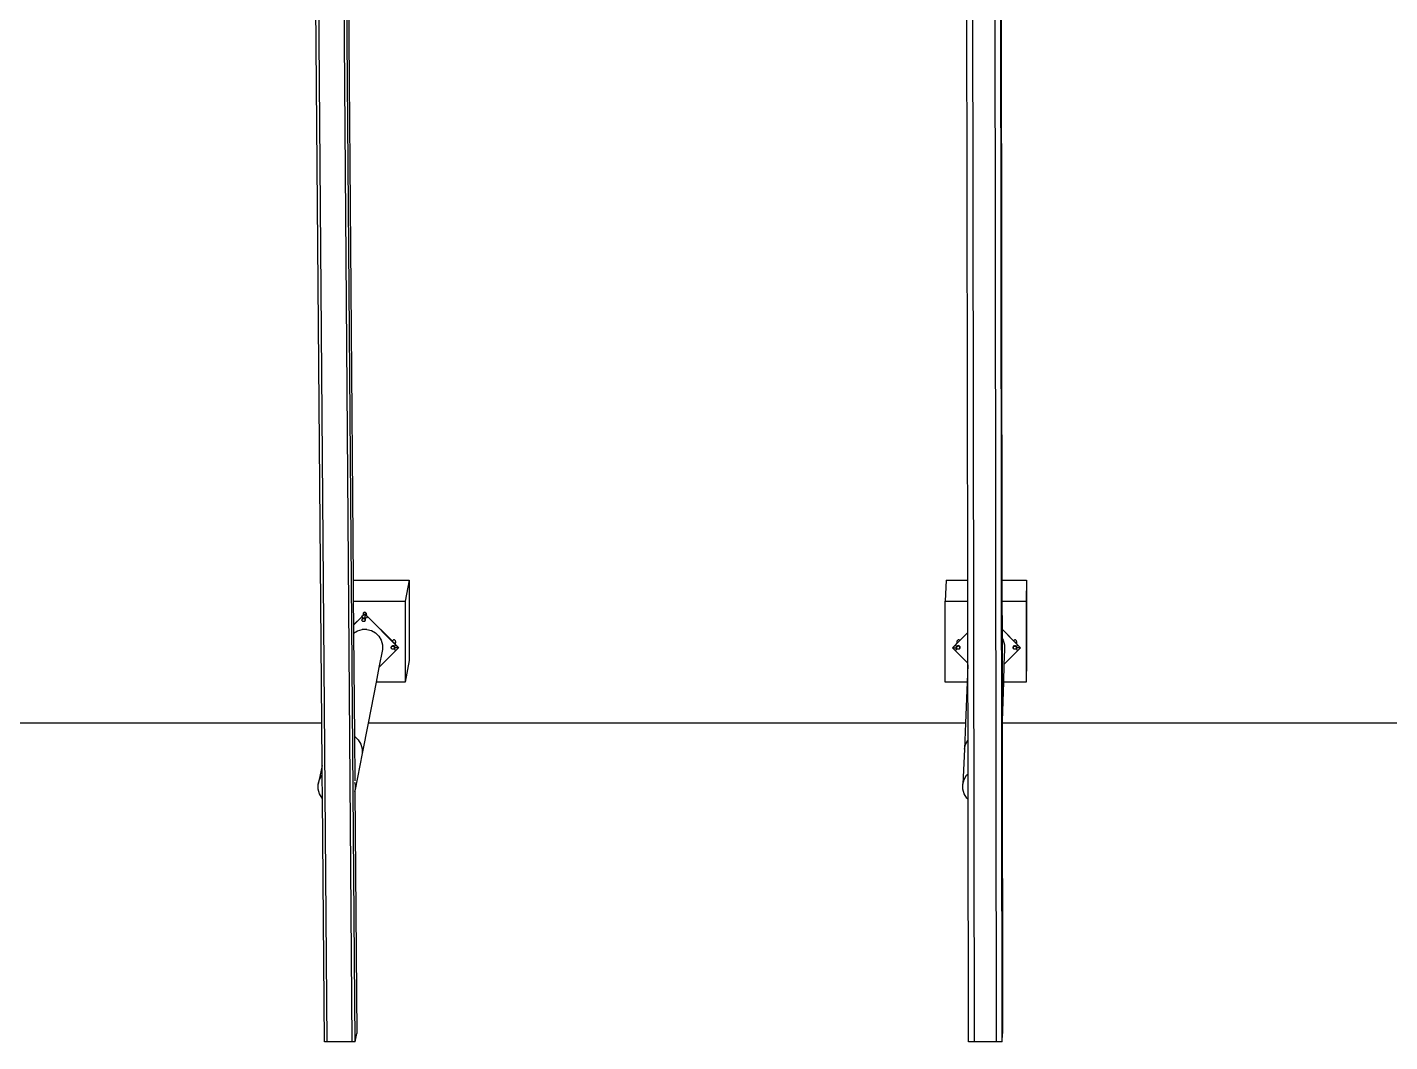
# Model space of a CAD drawing. Header units: inches. Extents: x -614 to 848, y -1045 to 1103.
# Drawn here: x -274.2 to 65.5, y -1044.8 to -791.9 of the extents above; entities that cross this region are included whole.
import ezdxf

# ---------------------------------------------------------------- set-up
doc = ezdxf.new("R2010")
doc.units = ezdxf.units.IN
doc.header["$MEASUREMENT"] = 0

msp = doc.modelspace()

# ---------------------------------------------------------------- linework, layer by layer
for p, q in [((-199.44975, -1044.7934), (-216.20691, 1015.55191)), ((-193.21069, -1044.7934), (-209.44367, 1015.55191)), ((-192.48522, -1044.7934), (-208.65724, 1015.55191)), ((-38.10485, -1044.7934), (-41.30631, 1015.55191)), ((-32.59127, -1044.7934), (-35.32949, 1015.55191)), ((-31.14033, -1044.7934), (-33.75664, 1015.55191)), ((-31.42514, -769.94587), (-31.22261, -929.77587)), ((-194.13564, -783.99756), (-192.99385, -929.77587)), ((-200.82344, -965.3808), (-202.28369, -786.4899)), ((-39.74132, -929.77587), (-39.97216, -786.66625)), ((-192.99385, -929.77587), (-179.02544, -929.77587)), ((-192.99385, -929.77587), (-192.95304, -934.98659)), ((-179.02544, -929.77587), (-180.02875, -934.98659)), ((-179.02544, -929.77587), (-179.02544, -949.80364)), ((-45.08974, -929.77587), (-45.34243, -934.98659)), ((-45.08974, -929.77587), (-39.74132, -929.77587)), ((-39.73292, -934.98659), (-39.74132, -929.77587)), ((-31.22261, -929.77587), (-25.06197, -929.77587)), ((-31.22261, -929.77587), (-31.21601, -934.98659)), ((-25.06197, -929.77587), (-25.20242, -934.98659)), ((-25.06197, -929.77587), (-25.06197, -949.80364)), ((-192.95304, -934.98659), (-180.02875, -934.98659)), ((-192.95304, -934.98659), (-192.90672, -940.90097)), ((-180.02875, -934.98659), (-180.02875, -955.1266)), ((-45.34243, -934.98659), (-39.73292, -934.98659)), ((-45.34243, -955.1266), (-45.34243, -934.98659)), ((-39.72036, -942.76905), (-39.73292, -934.98659)), ((-31.21601, -934.98659), (-25.20242, -934.98659)), ((-31.21601, -934.98659), (-31.20719, -941.94477)), ((-25.20242, -934.98659), (-25.20242, -955.1266)), ((-192.90672, -940.90097), (-190.8529, -938.84715)), ((-192.90672, -940.90097), (-192.9065, -940.92901)), ((-192.9065, -940.92901), (-190.86011, -938.88262)), ((-192.9065, -940.92901), (-192.89063, -942.95514)), ((-190.8529, -938.84715), (-190.86011, -938.88262)), ((-190.86011, -938.88262), (-190.83691, -938.85942)), ((-190.86011, -938.88262), (-190.64136, -939.05047)), ((-190.8529, -938.84715), (-190.61173, -938.60598)), ((-190.8529, -938.84715), (-190.83691, -938.85942)), ((-190.83691, -938.85942), (-190.61893, -938.64144)), ((-190.79093, -939.48839), (-190.80521, -939.59688)), ((-190.80521, -939.59688), (-190.79497, -939.67468)), ((-190.7957, -939.68023), (-190.79497, -939.67468)), ((-190.7819, -939.78504), (-190.7957, -939.68023)), ((-190.78083, -939.49849), (-190.79511, -939.60698)), ((-190.78083, -939.49849), (-190.79511, -939.60698)), ((-190.78083, -939.49849), (-190.79511, -939.60698)), ((-190.79511, -939.60698), (-190.79058, -939.64137)), ((-190.79511, -939.60698), (-190.79058, -939.64137)), ((-190.79511, -939.60698), (-190.79058, -939.64137)), ((-190.79497, -939.67468), (-190.7819, -939.57543)), ((-190.74905, -939.38729), (-190.79093, -939.48839)), ((-190.76703, -939.50218), (-190.7819, -939.57543)), ((-190.7819, -939.57543), (-190.77423, -939.55692)), ((-190.74145, -939.8827), (-190.7819, -939.78504)), ((-190.73895, -939.39739), (-190.78083, -939.49849)), ((-190.73895, -939.39739), (-190.78083, -939.49849)), ((-190.73895, -939.39739), (-190.78083, -939.49849)), ((-190.77423, -939.55692), (-190.74145, -939.47777)), ((-190.77423, -939.55692), (-190.76703, -939.50218)), ((-190.76703, -939.50218), (-190.72658, -939.40453)), ((-190.68243, -939.30047), (-190.74905, -939.38729)), ((-190.74145, -939.47777), (-190.6771, -939.3939)), ((-190.6771, -939.96657), (-190.74145, -939.8827)), ((-190.67233, -939.31057), (-190.73895, -939.39739)), ((-190.67233, -939.31057), (-190.73895, -939.39739)), ((-190.67233, -939.31057), (-190.73895, -939.39739)), ((-190.72658, -939.40453), (-190.66223, -939.32067)), ((-190.59561, -939.23385), (-190.68243, -939.30047)), ((-190.6771, -939.3939), (-190.62725, -939.35565)), ((-190.59323, -940.03092), (-190.6771, -939.96657)), ((-190.66223, -939.32067), (-190.57837, -939.25632)), ((-190.66223, -939.32067), (-190.62725, -939.35565)), ((-190.64136, -939.05047), (-190.38662, -939.15599)), ((-190.62725, -939.35565), (-190.59323, -939.32955)), ((-190.61893, -938.64144), (-190.11326, -938.13577)), ((-190.61173, -938.60598), (-190.61893, -938.64144)), ((-190.50305, -938.07084), (-190.61173, -938.60598)), ((-190.61173, -938.60598), (-190.43183, -938.42677)), ((-190.49451, -939.19198), (-190.59561, -939.23385)), ((-190.59323, -939.32955), (-190.49557, -939.28909)), ((-190.49557, -940.07137), (-190.59323, -940.03092)), ((-190.57837, -939.25632), (-190.48072, -939.21587)), ((-190.50305, -938.07084), (-190.51731, -938.17917)), ((-190.51731, -938.17917), (-190.50305, -938.2875)), ((-190.46124, -937.96989), (-190.50305, -938.07084)), ((-190.50305, -938.2875), (-190.46124, -938.38845)), ((-190.49557, -939.28909), (-190.39076, -939.2753)), ((-190.39076, -940.08517), (-190.49557, -940.07137)), ((-190.38602, -939.17769), (-190.49451, -939.19198)), ((-190.48072, -939.21587), (-190.37592, -939.20208)), ((-190.39472, -937.88321), (-190.46124, -937.96989)), ((-190.46124, -938.38845), (-190.43183, -938.42677)), ((-190.43183, -938.42677), (-190.10607, -938.10032)), ((-190.30803, -937.81669), (-190.39472, -937.88321)), ((-190.39076, -939.2753), (-190.28596, -939.28909)), ((-190.28596, -940.07137), (-190.39076, -940.08517)), ((-190.38662, -939.15599), (-190.11326, -939.19198)), ((-190.38602, -939.17769), (-190.27752, -939.19198)), ((-190.37592, -939.20208), (-190.27112, -939.21587)), ((-190.20709, -937.77488), (-190.30803, -937.81669)), ((-190.28596, -939.28909), (-190.18829, -939.32955)), ((-190.18829, -940.03092), (-190.28596, -940.07137)), ((-190.17642, -939.23385), (-190.27752, -939.19198)), ((-190.27112, -939.21587), (-190.17347, -939.25632)), ((-190.09876, -937.76062), (-190.20709, -937.77488)), ((-190.18829, -939.32955), (-190.10443, -939.3939)), ((-190.10443, -939.96657), (-190.18829, -940.03092)), ((-190.08961, -939.30047), (-190.17642, -939.23385)), ((-190.17347, -939.25632), (-190.08961, -939.32067)), ((-190.10607, -938.10032), (-190.11326, -938.13577)), ((-190.11326, -938.13577), (-189.79024, -938.45878)), ((-190.11326, -938.13577), (-190.11326, -939.18631)), ((-190.11326, -938.13577), (-190.11326, -939.18631)), ((-190.11326, -938.13577), (-190.11326, -939.18631)), ((-190.11326, -939.19198), (-189.83989, -939.15599)), ((-190.10607, -938.10032), (-189.77173, -938.43466)), ((-190.10443, -939.3939), (-190.04007, -939.47777)), ((-190.04007, -939.8827), (-190.10443, -939.96657)), ((-189.99042, -937.77488), (-190.09876, -937.76062)), ((-190.02299, -939.38729), (-190.08961, -939.30047)), ((-190.08961, -939.32067), (-190.02526, -939.40453)), ((-190.01289, -939.39739), (-190.07951, -939.31057)), ((-190.01289, -939.39739), (-190.07951, -939.31057)), ((-190.01289, -939.39739), (-190.07951, -939.31057)), ((-190.04007, -939.47777), (-189.99962, -939.57543)), ((-189.99962, -939.78504), (-190.04007, -939.8827)), ((-190.02526, -939.40453), (-189.98481, -939.50218)), ((-189.98111, -939.48839), (-190.02299, -939.38729)), ((-189.97101, -939.49849), (-190.01289, -939.39739)), ((-189.97101, -939.49849), (-190.01289, -939.39739)), ((-189.97101, -939.49849), (-190.01289, -939.39739)), ((-189.99962, -939.57543), (-189.98582, -939.68023)), ((-189.98647, -939.71832), (-189.99962, -939.78504)), ((-189.99287, -939.73376), (-189.99962, -939.78504)), ((-189.99953, -939.78431), (-189.97219, -939.71832)), ((-189.99953, -939.78431), (-189.97219, -939.71832)), ((-189.99953, -939.78431), (-189.97219, -939.71832)), ((-189.98582, -939.68023), (-189.99287, -939.73376)), ((-189.99287, -939.73376), (-189.98647, -939.71832)), ((-189.88948, -937.81669), (-189.99042, -937.77488)), ((-189.98647, -939.71832), (-189.98481, -939.71178)), ((-189.98481, -939.50218), (-189.97101, -939.60698)), ((-189.97101, -939.60698), (-189.98481, -939.71178)), ((-189.98481, -939.71178), (-189.98111, -939.70538)), ((-189.96683, -939.59688), (-189.98111, -939.48839)), ((-189.98111, -939.70538), (-189.96683, -939.59688)), ((-189.97219, -939.71832), (-189.97101, -939.71548)), ((-189.97219, -939.71832), (-189.97101, -939.71548)), ((-189.97219, -939.71832), (-189.97101, -939.71548)), ((-189.95673, -939.60698), (-189.97101, -939.49849)), ((-189.95673, -939.60698), (-189.97101, -939.49849)), ((-189.95673, -939.60698), (-189.97101, -939.49849)), ((-189.97101, -939.71548), (-189.95673, -939.60698)), ((-189.97101, -939.71548), (-189.95673, -939.60698)), ((-189.97101, -939.71548), (-189.95673, -939.60698)), ((-189.80279, -937.88321), (-189.88948, -937.81669)), ((-189.83989, -939.15599), (-189.58516, -939.05047)), ((-189.73627, -937.96989), (-189.80279, -937.88321)), ((-189.79024, -938.45878), (-189.77173, -938.43466)), ((-189.79024, -938.45878), (-189.73937, -938.50966)), ((-189.77173, -938.43466), (-189.76671, -938.42811)), ((-189.77173, -938.43466), (-189.7322, -938.4742)), ((-189.7322, -938.4742), (-189.73937, -938.50966)), ((-189.73937, -938.50966), (-189.38337, -938.86565)), ((-189.69446, -938.07084), (-189.73627, -937.96989)), ((-189.69446, -938.2875), (-189.7322, -938.4742)), ((-189.7322, -938.4742), (-189.35925, -938.84715)), ((-189.70939, -938.32354), (-189.69446, -938.2875)), ((-189.6802, -938.17917), (-189.69446, -938.07084)), ((-189.69446, -938.2875), (-189.6802, -938.17917)), ((-189.58516, -939.05047), (-189.36641, -938.88262)), ((-189.38337, -938.86565), (-189.35925, -938.84715)), ((-189.38337, -938.86565), (-189.36641, -938.88262)), ((-189.35925, -938.84715), (-189.36641, -938.88262)), ((-189.36641, -938.88262), (-182.38975, -945.85928)), ((-189.35925, -938.84715), (-183.21811, -944.98829)), ((-192.89063, -942.95514), (-192.8859, -942.9503)), ((-192.89063, -942.95514), (-192.68943, -968.64358)), ((-192.8859, -942.9503), (-191.8799, -942.35269)), ((-191.8799, -942.35269), (-190.7535, -942.03582)), ((-189.58347, -942.02128), (-190.7535, -942.03582)), ((-189.58347, -942.02128), (-188.44954, -942.31006)), ((-188.44954, -942.31006), (-187.429, -942.88248)), ((-187.429, -942.88248), (-186.59138, -943.69953)), ((-186.59138, -943.69953), (-185.99377, -944.70554)), ((-41.7271, -944.77578), (-39.72036, -942.76905)), ((-41.71228, -944.79509), (-39.72031, -942.80311)), ((-39.72031, -942.80311), (-39.72036, -942.76905)), ((-39.70802, -950.42144), (-39.72031, -942.80311)), ((-31.20719, -941.94477), (-28.3259, -944.82606)), ((-31.20719, -941.94477), (-31.20715, -941.98159)), ((-31.20715, -941.98159), (-27.32945, -945.85928)), ((-31.20715, -941.98159), (-31.20427, -944.24969)), ((-31.20427, -944.24969), (-30.93348, -944.70554)), ((-31.20427, -944.24969), (-31.17819, -964.83068)), ((-185.66236, -947.00197), (-186.54602, -951.50926)), ((-182.38975, -947.35298), (-186.54602, -951.50926)), ((-185.99377, -944.70554), (-185.6769, -945.83194)), ((-185.6769, -945.83194), (-185.66236, -947.00197)), ((-183.49141, -946.56859), (-183.47761, -946.46378)), ((-183.47761, -946.67339), (-183.49141, -946.56859)), ((-183.47711, -946.3863), (-183.49139, -946.4948)), ((-183.47711, -946.3863), (-183.49139, -946.4948)), ((-183.47711, -946.3863), (-183.49139, -946.4948)), ((-183.49139, -946.4948), (-183.48654, -946.53161)), ((-183.49139, -946.4948), (-183.48654, -946.53161)), ((-183.49139, -946.4948), (-183.48654, -946.53161)), ((-183.46331, -946.39), (-183.47761, -946.46378)), ((-183.47761, -946.46378), (-183.47089, -946.44754)), ((-183.43716, -946.77105), (-183.47761, -946.67339)), ((-183.43523, -946.2852), (-183.47711, -946.3863)), ((-183.43523, -946.2852), (-183.47711, -946.3863)), ((-183.43523, -946.2852), (-183.47711, -946.3863)), ((-183.47089, -946.44754), (-183.43716, -946.36612)), ((-183.47089, -946.44754), (-183.46331, -946.39)), ((-183.46331, -946.39), (-183.42286, -946.29234)), ((-183.43716, -946.36612), (-183.37281, -946.28225)), ((-183.37281, -946.85492), (-183.43716, -946.77105)), ((-183.36861, -946.19838), (-183.43523, -946.2852)), ((-183.36861, -946.19838), (-183.43523, -946.2852)), ((-183.36861, -946.19838), (-183.43523, -946.2852)), ((-183.42286, -946.29234), (-183.35851, -946.20848)), ((-183.2919, -946.12167), (-183.37871, -946.18828)), ((-183.37871, -946.18828), (-183.35851, -946.20848)), ((-183.37281, -946.28225), (-183.32298, -946.24402)), ((-183.28894, -946.91927), (-183.37281, -946.85492)), ((-183.35851, -946.20848), (-183.27466, -946.14414)), ((-183.35851, -946.20848), (-183.32298, -946.24402)), ((-183.32298, -946.24402), (-183.28894, -946.2179)), ((-183.1908, -946.07979), (-183.2919, -946.12167)), ((-183.28894, -946.2179), (-183.19128, -946.17745)), ((-183.19128, -946.95973), (-183.28894, -946.91927)), ((-183.27466, -946.14414), (-183.177, -946.10369)), ((-183.21035, -944.94826), (-183.21811, -944.98829)), ((-183.21811, -944.98829), (-183.21591, -944.99049)), ((-183.21035, -944.94826), (-183.21591, -944.99049)), ((-183.21591, -944.99049), (-182.50525, -945.70115)), ((-183.16854, -944.84732), (-183.21035, -944.94826)), ((-183.19128, -946.17745), (-183.08647, -946.16365)), ((-183.08647, -946.97352), (-183.19128, -946.95973)), ((-183.0823, -946.06551), (-183.1908, -946.07979)), ((-183.177, -946.10369), (-183.0722, -946.08989)), ((-183.10202, -944.76063), (-183.16854, -944.84732)), ((-183.01534, -944.69411), (-183.10202, -944.76063)), ((-183.08647, -946.16365), (-182.98167, -946.17745)), ((-182.98167, -946.95973), (-183.08647, -946.97352)), ((-182.97381, -946.07979), (-183.0823, -946.06551)), ((-183.0722, -946.08989), (-182.9674, -946.10369)), ((-182.91439, -944.6523), (-183.01534, -944.69411)), ((-182.98167, -946.17745), (-182.88401, -946.2179)), ((-182.88401, -946.91927), (-182.98167, -946.95973)), ((-182.87271, -946.12167), (-182.97381, -946.07979)), ((-182.9674, -946.10369), (-182.86975, -946.14414)), ((-182.80606, -944.63804), (-182.91439, -944.6523)), ((-182.88401, -946.2179), (-182.80014, -946.28225)), ((-182.80014, -946.85492), (-182.88401, -946.91927)), ((-182.87271, -946.12167), (-182.78589, -946.18828)), ((-182.86975, -946.14414), (-182.78589, -946.20848)), ((-182.69773, -944.6523), (-182.80606, -944.63804)), ((-182.80014, -946.28225), (-182.73579, -946.36612)), ((-182.73579, -946.77105), (-182.80014, -946.85492)), ((-182.71927, -946.2751), (-182.78589, -946.18828)), ((-182.78589, -946.20848), (-182.72154, -946.29234)), ((-182.70917, -946.2852), (-182.77579, -946.19838)), ((-182.70917, -946.2852), (-182.77579, -946.19838)), ((-182.70917, -946.2852), (-182.77579, -946.19838)), ((-182.73579, -946.36612), (-182.69533, -946.46378)), ((-182.69533, -946.67339), (-182.73579, -946.77105)), ((-182.72154, -946.29234), (-182.68109, -946.39)), ((-182.6774, -946.3762), (-182.71927, -946.2751)), ((-182.6673, -946.3863), (-182.70917, -946.2852)), ((-182.6673, -946.3863), (-182.70917, -946.2852)), ((-182.6673, -946.3863), (-182.70917, -946.2852)), ((-182.59678, -944.69411), (-182.69773, -944.6523)), ((-182.69533, -946.46378), (-182.68785, -946.52065)), ((-182.69231, -946.65772), (-182.69533, -946.67339)), ((-182.69487, -946.66986), (-182.66847, -946.60613)), ((-182.69487, -946.66986), (-182.66847, -946.60613)), ((-182.69487, -946.66986), (-182.66847, -946.60613)), ((-182.68821, -946.61931), (-182.69279, -946.65407)), ((-182.69279, -946.65407), (-182.69231, -946.65772)), ((-182.68276, -946.60613), (-182.69231, -946.65772)), ((-182.69231, -946.65772), (-182.66311, -946.8795)), ((-182.68154, -946.56859), (-182.68821, -946.61931)), ((-182.68276, -946.60613), (-182.68821, -946.61931)), ((-182.67587, -946.42967), (-182.68785, -946.52065)), ((-182.68785, -946.52065), (-182.68154, -946.56859)), ((-182.68276, -946.60613), (-182.68648, -946.60613)), ((-182.68276, -946.60613), (-182.68648, -946.60613)), ((-182.68276, -946.60613), (-182.68648, -946.60613)), ((-182.68109, -946.59959), (-182.68276, -946.60613)), ((-182.66847, -946.60613), (-182.68276, -946.60613)), ((-182.66847, -946.60613), (-182.68276, -946.60613)), ((-182.66847, -946.60613), (-182.68276, -946.60613)), ((-182.68109, -946.39), (-182.67587, -946.42967)), ((-182.6673, -946.4948), (-182.68109, -946.59959)), ((-182.68109, -946.59959), (-182.6774, -946.59319)), ((-182.67311, -946.40873), (-182.6774, -946.3762)), ((-182.6774, -946.59319), (-182.66311, -946.4847)), ((-182.67311, -946.40873), (-182.67587, -946.42967)), ((-182.67587, -946.42967), (-182.6673, -946.4948)), ((-182.66311, -946.33277), (-182.67311, -946.40873)), ((-182.66311, -946.4847), (-182.67311, -946.40873)), ((-182.66847, -946.60613), (-182.6673, -946.60329)), ((-182.66847, -946.60613), (-182.6673, -946.60329)), ((-182.66847, -946.60613), (-182.6673, -946.60329)), ((-181.6429, -946.60613), (-182.66847, -946.60613)), ((-181.6429, -946.60613), (-182.66847, -946.60613)), ((-181.6429, -946.60613), (-182.66847, -946.60613)), ((-182.65301, -946.4948), (-182.6673, -946.3863)), ((-182.65301, -946.4948), (-182.6673, -946.3863)), ((-182.65301, -946.4948), (-182.6673, -946.3863)), ((-182.6673, -946.60329), (-182.65301, -946.4948)), ((-182.6673, -946.60329), (-182.65301, -946.4948)), ((-182.6673, -946.60329), (-182.65301, -946.4948)), ((-182.5576, -946.07803), (-182.66311, -946.33277)), ((-182.66311, -946.8795), (-182.5576, -947.13423)), ((-182.64082, -945.43732), (-182.59678, -945.41908)), ((-182.51009, -944.76063), (-182.59678, -944.69411)), ((-182.59678, -945.41908), (-182.54654, -945.38052)), ((-182.38975, -945.85928), (-182.5576, -946.07803)), ((-182.5576, -947.13423), (-182.38975, -947.35298)), ((-182.44358, -944.84732), (-182.51009, -944.76063)), ((-182.40176, -945.16493), (-182.50525, -945.70115)), ((-182.50525, -945.70115), (-182.38286, -945.82354)), ((-182.46962, -945.29982), (-182.44358, -945.26587)), ((-182.40176, -944.94826), (-182.44358, -944.84732)), ((-182.44358, -945.26587), (-182.40176, -945.16493)), ((-182.3875, -945.05659), (-182.40176, -944.94826)), ((-182.40176, -945.16493), (-182.3875, -945.05659)), ((-182.38286, -945.82354), (-182.38975, -945.85928)), ((-182.38975, -945.85928), (-181.6429, -946.60613)), ((-181.6429, -946.60613), (-182.38975, -947.35298)), ((-182.38286, -945.82354), (-181.63603, -946.57037)), ((-181.63603, -946.57037), (-181.6429, -946.60613)), ((-43.52168, -946.57037), (-43.52333, -946.60613)), ((-43.52333, -946.60613), (-43.50462, -946.58743)), ((-42.77648, -947.35298), (-43.52333, -946.60613)), ((-43.52333, -946.60613), (-42.51346, -946.60613)), ((-43.52333, -946.60613), (-42.51346, -946.60613)), ((-43.52333, -946.60613), (-42.51346, -946.60613)), ((-43.52168, -946.57037), (-42.77486, -945.82354)), ((-43.50462, -946.58743), (-43.52168, -946.57037)), ((-43.50462, -946.58743), (-42.77648, -945.85928)), ((-42.77486, -945.82354), (-42.77648, -945.85928)), ((-42.77648, -945.85928), (-42.76005, -945.84285)), ((-42.60863, -946.07803), (-42.77648, -945.85928)), ((-42.77648, -947.35298), (-42.60863, -947.13423)), ((-39.70802, -950.42144), (-42.77648, -947.35298)), ((-42.77486, -945.82354), (-42.47419, -945.52287)), ((-42.76005, -945.84285), (-42.77486, -945.82354)), ((-42.76005, -945.84285), (-42.47579, -945.5586)), ((-42.50311, -946.33277), (-42.60863, -946.07803)), ((-42.60863, -947.13423), (-42.50311, -946.8795)), ((-42.51691, -946.3725), (-42.53119, -946.481)), ((-42.51691, -946.3725), (-42.53119, -946.481)), ((-42.51691, -946.3725), (-42.53119, -946.481)), ((-42.53119, -946.481), (-42.51691, -946.58949)), ((-42.53119, -946.481), (-42.51691, -946.58949)), ((-42.53119, -946.481), (-42.51691, -946.58949)), ((-42.51715, -946.48642), (-42.52022, -946.55479)), ((-42.52022, -946.55479), (-42.51408, -946.50814)), ((-42.50643, -946.65959), (-42.52022, -946.55479)), ((-42.5174, -946.4847), (-42.50311, -946.3762)), ((-42.51715, -946.48642), (-42.5174, -946.4847)), ((-42.51408, -946.50814), (-42.51715, -946.48642)), ((-42.47503, -946.2714), (-42.51691, -946.3725)), ((-42.47503, -946.2714), (-42.51691, -946.3725)), ((-42.47503, -946.2714), (-42.51691, -946.3725)), ((-42.51691, -946.58949), (-42.51507, -946.59393)), ((-42.51691, -946.58949), (-42.51507, -946.59393)), ((-42.51691, -946.58949), (-42.51507, -946.59393)), ((-42.51408, -946.50814), (-42.50643, -946.44998)), ((-42.50643, -946.44998), (-42.4922, -946.41564)), ((-42.48194, -946.7187), (-42.50643, -946.65959)), ((-42.49877, -946.36573), (-42.50311, -946.33277)), ((-42.49877, -946.36573), (-42.50311, -946.3762)), ((-42.50311, -946.8795), (-42.48194, -946.7187)), ((-42.46123, -946.2751), (-42.49877, -946.36573)), ((-42.4922, -946.41564), (-42.49877, -946.36573)), ((-42.4922, -946.41564), (-42.46597, -946.35232)), ((-42.46597, -946.75726), (-42.48194, -946.7187)), ((-42.47579, -945.5586), (-41.71228, -944.79509)), ((-42.47419, -945.52287), (-42.47579, -945.5586)), ((-42.40841, -946.18459), (-42.47503, -946.2714)), ((-42.40841, -946.18459), (-42.47503, -946.2714)), ((-42.40841, -946.18459), (-42.47503, -946.2714)), ((-42.47419, -945.52287), (-41.7271, -944.77578)), ((-42.45324, -945.05659), (-42.47419, -945.52287)), ((-42.46597, -946.35232), (-42.40162, -946.26845)), ((-42.40162, -946.84112), (-42.46597, -946.75726)), ((-42.46123, -946.2751), (-42.39831, -946.19469)), ((-42.43898, -944.94826), (-42.45324, -945.05659)), ((-42.45324, -945.05659), (-42.43898, -945.16493)), ((-42.39717, -944.84732), (-42.43898, -944.94826)), ((-42.43898, -945.16493), (-42.39717, -945.26587)), ((-42.40162, -946.26845), (-42.35801, -946.23499)), ((-42.31775, -946.90547), (-42.40162, -946.84112)), ((-42.39831, -946.19469), (-42.31446, -946.13034)), ((-42.39462, -946.18828), (-42.39831, -946.19469)), ((-42.39831, -946.19469), (-42.35801, -946.23499)), ((-42.33065, -944.76063), (-42.39717, -944.84732)), ((-42.39717, -945.26587), (-42.35571, -945.3199)), ((-42.3078, -946.12167), (-42.39462, -946.18828)), ((-42.35801, -946.23499), (-42.31775, -946.2041)), ((-42.33065, -944.76063), (-42.24396, -944.69411)), ((-42.31775, -946.2041), (-42.22009, -946.16365)), ((-42.22009, -946.94593), (-42.31775, -946.90547)), ((-42.31446, -946.13034), (-42.2168, -946.08989)), ((-42.2067, -946.07979), (-42.3078, -946.12167)), ((-42.14302, -944.6523), (-42.24396, -944.69411)), ((-42.22009, -946.16365), (-42.11529, -946.14985)), ((-42.11529, -946.95973), (-42.22009, -946.94593)), ((-42.2168, -946.08989), (-42.112, -946.07609)), ((-42.09821, -946.06551), (-42.2067, -946.07979)), ((-42.03469, -944.63804), (-42.14302, -944.6523)), ((-42.11529, -946.14985), (-42.01048, -946.16365)), ((-42.01048, -946.94593), (-42.11529, -946.95973)), ((-42.112, -946.07609), (-42.00721, -946.08989)), ((-41.98971, -946.07979), (-42.09821, -946.06551)), ((-41.92636, -944.6523), (-42.03469, -944.63804)), ((-42.01048, -946.16365), (-41.91282, -946.2041)), ((-41.91282, -946.90547), (-42.01048, -946.94593)), ((-42.00721, -946.08989), (-41.90955, -946.13034)), ((-41.88861, -946.12167), (-41.98971, -946.07979)), ((-41.82541, -944.69411), (-41.92636, -944.6523)), ((-41.91282, -946.2041), (-41.82895, -946.26845)), ((-41.82895, -946.84112), (-41.91282, -946.90547)), ((-41.90955, -946.13034), (-41.82569, -946.19469)), ((-41.80179, -946.18828), (-41.88861, -946.12167)), ((-41.82895, -946.26845), (-41.7646, -946.35232)), ((-41.7646, -946.75726), (-41.82895, -946.84112)), ((-41.82569, -946.19469), (-41.76134, -946.27855)), ((-41.73872, -944.76063), (-41.82541, -944.69411)), ((-41.74897, -946.2714), (-41.81559, -946.18459)), ((-41.74897, -946.2714), (-41.81559, -946.18459)), ((-41.74897, -946.2714), (-41.81559, -946.18459)), ((-41.7646, -946.35232), (-41.72415, -946.44998)), ((-41.72415, -946.65959), (-41.7646, -946.75726)), ((-41.76134, -946.27855), (-41.72089, -946.3762)), ((-41.7071, -946.3725), (-41.74897, -946.2714)), ((-41.7071, -946.3725), (-41.74897, -946.2714)), ((-41.7071, -946.3725), (-41.74897, -946.2714)), ((-41.7271, -944.77578), (-41.73872, -944.76063)), ((-41.71228, -944.79509), (-41.7271, -944.77578)), ((-41.72415, -946.44998), (-41.71358, -946.53024)), ((-41.71035, -946.55479), (-41.72415, -946.65959)), ((-41.72089, -946.3762), (-41.7071, -946.481)), ((-41.71856, -946.61717), (-41.70827, -946.59233)), ((-41.71856, -946.61717), (-41.70827, -946.59233)), ((-41.71856, -946.61717), (-41.70827, -946.59233)), ((-41.7071, -946.481), (-41.71358, -946.53024)), ((-41.71358, -946.53024), (-41.71035, -946.55479)), ((-41.7071, -946.481), (-41.71035, -946.55479)), ((-41.70827, -946.59233), (-41.7071, -946.58949)), ((-41.70827, -946.59233), (-41.7071, -946.58949)), ((-41.70827, -946.59233), (-41.7071, -946.58949)), ((-41.69281, -946.481), (-41.7071, -946.3725)), ((-41.69281, -946.481), (-41.7071, -946.3725)), ((-41.69281, -946.481), (-41.7071, -946.3725)), ((-41.7071, -946.58949), (-41.69281, -946.481)), ((-41.7071, -946.58949), (-41.69281, -946.481)), ((-41.7071, -946.58949), (-41.69281, -946.481)), ((-30.93348, -944.70554), (-30.61661, -945.83194)), ((-30.60206, -947.00197), (-30.72307, -950.7466)), ((-27.32945, -947.35298), (-30.72307, -950.7466)), ((-30.61661, -945.83194), (-30.60206, -947.00197)), ((-28.41682, -946.3863), (-28.4311, -946.4948)), ((-28.41682, -946.3863), (-28.4311, -946.4948)), ((-28.41682, -946.3863), (-28.4311, -946.4948)), ((-28.4311, -946.4948), (-28.41682, -946.60329)), ((-28.4311, -946.4948), (-28.41682, -946.60329)), ((-28.4311, -946.4948), (-28.41682, -946.60329)), ((-28.41682, -946.4948), (-28.41903, -946.56859)), ((-28.41903, -946.56859), (-28.41307, -946.52328)), ((-28.40523, -946.67339), (-28.41903, -946.56859)), ((-28.37494, -946.2852), (-28.41682, -946.3863)), ((-28.37494, -946.2852), (-28.41682, -946.3863)), ((-28.37494, -946.2852), (-28.41682, -946.3863)), ((-28.41682, -946.4948), (-28.40302, -946.39)), ((-28.41307, -946.52328), (-28.41682, -946.4948)), ((-28.41682, -946.60329), (-28.41337, -946.61162)), ((-28.41682, -946.60329), (-28.41337, -946.61162)), ((-28.41682, -946.60329), (-28.41337, -946.61162)), ((-28.41307, -946.52328), (-28.40523, -946.46378)), ((-28.40523, -946.46378), (-28.36478, -946.36612)), ((-28.36478, -946.77105), (-28.40523, -946.67339)), ((-28.40302, -946.39), (-28.36257, -946.29234)), ((-28.30832, -946.19838), (-28.37494, -946.2852)), ((-28.30832, -946.19838), (-28.37494, -946.2852)), ((-28.30832, -946.19838), (-28.37494, -946.2852)), ((-28.36478, -946.36612), (-28.30043, -946.28225)), ((-28.30043, -946.85492), (-28.36478, -946.77105)), ((-28.36257, -946.29234), (-28.29822, -946.20848)), ((-28.27569, -944.76063), (-28.3259, -944.82606)), ((-28.3259, -944.82606), (-27.57631, -945.57566)), ((-28.23161, -946.12167), (-28.31842, -946.18828)), ((-28.31842, -946.18828), (-28.29822, -946.20848)), ((-28.30043, -946.28225), (-28.25744, -946.24927)), ((-28.21656, -946.91927), (-28.30043, -946.85492)), ((-28.29822, -946.20848), (-28.21436, -946.14414)), ((-28.29822, -946.20848), (-28.25744, -946.24927)), ((-28.18901, -944.69411), (-28.27569, -944.76063)), ((-28.25744, -946.24927), (-28.21656, -946.2179)), ((-28.13051, -946.07979), (-28.23161, -946.12167)), ((-28.21656, -946.2179), (-28.1189, -946.17745)), ((-28.1189, -946.95973), (-28.21656, -946.91927)), ((-28.21436, -946.14414), (-28.11671, -946.10369)), ((-28.08806, -944.6523), (-28.18901, -944.69411)), ((-28.02201, -946.06551), (-28.13051, -946.07979)), ((-28.1189, -946.17745), (-28.01409, -946.16365)), ((-28.01409, -946.97352), (-28.1189, -946.95973)), ((-28.11671, -946.10369), (-28.01191, -946.08989)), ((-28.08806, -944.6523), (-27.97973, -944.63804)), ((-28.02201, -946.06551), (-27.91352, -946.07979)), ((-28.01409, -946.16365), (-27.90929, -946.17745)), ((-27.90929, -946.95973), (-28.01409, -946.97352)), ((-28.01191, -946.08989), (-27.90711, -946.10369)), ((-27.8714, -944.6523), (-27.97973, -944.63804)), ((-27.81242, -946.12167), (-27.91352, -946.07979)), ((-27.90929, -946.17745), (-27.81163, -946.2179)), ((-27.81163, -946.91927), (-27.90929, -946.95973)), ((-27.90711, -946.10369), (-27.80946, -946.14414)), ((-27.77045, -944.69411), (-27.8714, -944.6523)), ((-27.7256, -946.18828), (-27.81242, -946.12167)), ((-27.81163, -946.2179), (-27.72776, -946.28225)), ((-27.72776, -946.85492), (-27.81163, -946.91927)), ((-27.80946, -946.14414), (-27.7256, -946.20848)), ((-27.68377, -944.76063), (-27.77045, -944.69411)), ((-27.72776, -946.28225), (-27.66341, -946.36612)), ((-27.66341, -946.77105), (-27.72776, -946.85492)), ((-27.65898, -946.2751), (-27.7256, -946.18828)), ((-27.7256, -946.20848), (-27.66125, -946.29234)), ((-27.64888, -946.2852), (-27.7155, -946.19838)), ((-27.64888, -946.2852), (-27.7155, -946.19838)), ((-27.64888, -946.2852), (-27.7155, -946.19838)), ((-27.70151, -945.36617), (-27.68377, -945.35256)), ((-27.61725, -944.84732), (-27.68377, -944.76063)), ((-27.68377, -945.35256), (-27.62997, -945.28245)), ((-27.66341, -946.36612), (-27.62295, -946.46378)), ((-27.62827, -946.68622), (-27.66341, -946.77105)), ((-27.66125, -946.29234), (-27.6208, -946.39)), ((-27.6171, -946.3762), (-27.65898, -946.2751)), ((-27.607, -946.3863), (-27.64888, -946.2852)), ((-27.607, -946.3863), (-27.64888, -946.2852)), ((-27.607, -946.3863), (-27.64888, -946.2852)), ((-27.62295, -946.67339), (-27.62827, -946.68622)), ((-27.62827, -946.68622), (-27.60282, -946.8795)), ((-27.62295, -946.46378), (-27.62151, -946.47474)), ((-27.60916, -946.56859), (-27.62295, -946.67339)), ((-27.61558, -946.42967), (-27.62151, -946.47474)), ((-27.62151, -946.47474), (-27.61294, -946.53986)), ((-27.6208, -946.39), (-27.61558, -946.42967)), ((-27.57543, -944.94826), (-27.61725, -944.84732)), ((-27.61282, -946.40873), (-27.6171, -946.3762)), ((-27.61686, -946.62708), (-27.60818, -946.60613)), ((-27.61686, -946.62708), (-27.60818, -946.60613)), ((-27.61686, -946.62708), (-27.60818, -946.60613)), ((-27.61282, -946.40873), (-27.61558, -946.42967)), ((-27.61558, -946.42967), (-27.607, -946.4948)), ((-27.60818, -946.60613), (-27.6141, -946.60613)), ((-27.60818, -946.60613), (-27.6141, -946.60613)), ((-27.60818, -946.60613), (-27.6141, -946.60613)), ((-27.607, -946.4948), (-27.61294, -946.53986)), ((-27.61294, -946.53986), (-27.61151, -946.5507)), ((-27.60282, -946.33277), (-27.61282, -946.40873)), ((-27.60282, -946.4847), (-27.61282, -946.40873)), ((-27.61151, -946.5507), (-27.60782, -946.52264)), ((-27.61151, -946.5507), (-27.60916, -946.56859)), ((-27.60782, -946.52264), (-27.60916, -946.56859)), ((-27.60818, -946.60613), (-27.607, -946.60329)), ((-27.60818, -946.60613), (-27.607, -946.60329)), ((-27.60818, -946.60613), (-27.607, -946.60329)), ((-26.5826, -946.60613), (-27.60818, -946.60613)), ((-26.5826, -946.60613), (-27.60818, -946.60613)), ((-26.5826, -946.60613), (-27.60818, -946.60613)), ((-27.60782, -946.52264), (-27.60282, -946.4847)), ((-27.607, -946.4948), (-27.60782, -946.52264)), ((-27.59272, -946.4948), (-27.607, -946.3863)), ((-27.59272, -946.4948), (-27.607, -946.3863)), ((-27.59272, -946.4948), (-27.607, -946.3863)), ((-27.607, -946.60329), (-27.59272, -946.4948)), ((-27.607, -946.60329), (-27.59272, -946.4948)), ((-27.607, -946.60329), (-27.59272, -946.4948)), ((-27.49731, -946.07803), (-27.60282, -946.33277)), ((-27.60282, -946.8795), (-27.49731, -947.13423)), ((-27.58224, -945.18135), (-27.57543, -945.16493)), ((-27.56117, -945.05659), (-27.57631, -945.57566)), ((-27.57631, -945.57566), (-27.32842, -945.82354)), ((-27.56117, -945.05659), (-27.57543, -944.94826)), ((-27.57543, -945.16493), (-27.56117, -945.05659)), ((-27.32945, -945.85928), (-27.49731, -946.07803)), ((-27.49731, -947.13423), (-27.32945, -947.35298)), ((-27.32842, -945.82354), (-27.32945, -945.85928)), ((-27.32945, -945.85928), (-26.5826, -946.60613)), ((-26.5826, -946.60613), (-27.32945, -947.35298)), ((-27.32842, -945.82354), (-26.5816, -946.57037)), ((-26.5816, -946.57037), (-26.5826, -946.60613)), ((-179.02544, -949.80364), (-180.02875, -955.1266)), ((-39.70738, -950.81568), (-39.88741, -955.1266)), ((-39.70738, -950.81568), (-39.70802, -950.42144)), ((-39.67705, -969.61936), (-39.70738, -950.81568)), ((-30.72307, -950.7466), (-30.86461, -955.1266)), ((-25.06197, -949.80364), (-25.20242, -955.1266)), ((-186.54602, -951.50926), (-187.25521, -955.1266)), ((-187.25521, -955.1266), (-189.26558, -965.3808)), ((-180.02875, -955.1266), (-187.25521, -955.1266)), ((-39.88741, -955.1266), (-45.34243, -955.1266)), ((-39.88741, -955.1266), (-40.31564, -965.3808)), ((-30.86461, -955.1266), (-31.17819, -964.83068)), ((-25.20242, -955.1266), (-30.86461, -955.1266)), ((-200.82344, -965.3808), (-347.21382, -965.3808)), ((-200.73713, -975.95448), (-200.82344, -965.3808)), ((-189.26558, -965.3808), (-190.74883, -972.94636)), ((-40.31564, -965.3808), (-189.26558, -965.3808)), ((-40.31564, -965.3808), (-40.58613, -971.85775)), ((-31.17819, -964.83068), (-31.1775, -965.3808)), ((80.08921, -965.3808), (-31.1775, -965.3808)), ((-31.1775, -965.3808), (-31.07946, -1042.7535)), ((-192.68943, -968.64358), (-192.56387, -968.71401)), ((-192.68943, -968.64358), (-192.60207, -979.7971)), ((-192.56387, -968.71401), (-191.7033, -969.55345)), ((-191.7033, -969.55345), (-191.08932, -970.58702)), ((-191.08932, -970.58702), (-190.76377, -971.74427)), ((-40.58613, -971.85775), (-40.28944, -970.69276)), ((-40.28944, -970.69276), (-39.70133, -969.64426)), ((-39.70133, -969.64426), (-39.67705, -969.61936)), ((-39.66356, -977.98303), (-39.67705, -969.61936)), ((-190.74883, -972.94636), (-192.50098, -981.88354)), ((-190.76377, -971.74427), (-190.74883, -972.94636)), ((-40.58613, -971.85775), (-40.95215, -980.62226)), ((-200.73713, -975.95448), (-201.69721, -980.62226)), ((-201.39785, -979.44676), (-200.80444, -978.3888)), ((-200.80444, -978.3888), (-200.71799, -978.30017)), ((-200.71799, -978.30017), (-200.73713, -975.95448)), ((-200.67058, -984.10776), (-200.71799, -978.30017)), ((-40.65278, -979.44676), (-40.05937, -978.3888)), ((-40.05937, -978.3888), (-39.66356, -977.98303)), ((-39.65325, -984.37333), (-39.66356, -977.98303)), ((-201.69721, -980.62226), (-201.39785, -979.44676)), ((-201.68214, -981.83518), (-201.69721, -980.62226)), ((-192.66775, -980.13121), (-192.51606, -980.67041)), ((-192.51606, -980.67041), (-192.50098, -981.88354)), ((-40.95215, -980.62226), (-40.65278, -979.44676)), ((-40.93707, -981.83518), (-40.95215, -980.62226)), ((-201.35365, -983.00288), (-201.68214, -981.83518)), ((-200.73413, -984.04577), (-201.35365, -983.00288)), ((-200.67058, -984.10776), (-200.73413, -984.04577)), ((-200.17522, -1044.7934), (-200.67058, -984.10776)), ((-192.5832, -982.20637), (-192.66775, -982.53835)), ((-192.50098, -981.88354), (-192.5832, -982.20637)), ((-192.5832, -982.20637), (-192.10898, -1042.7535)), ((-40.60858, -983.00288), (-40.93707, -981.83518)), ((-39.98907, -984.04577), (-40.60858, -983.00288)), ((-39.65325, -984.37333), (-39.98907, -984.04577)), ((-39.5558, -1044.7934), (-39.65325, -984.37333)), ((-192.48522, -1044.7934), (-192.10898, -1042.7535)), ((-31.14033, -1044.7934), (-31.07946, -1042.7535)), ((-199.44975, -1044.7934), (-200.17522, -1044.7934)), ((-193.21069, -1044.7934), (-199.44975, -1044.7934)), ((-192.48522, -1044.7934), (-193.21069, -1044.7934)), ((-38.10485, -1044.7934), (-39.5558, -1044.7934)), ((-32.59127, -1044.7934), (-38.10485, -1044.7934)), ((-31.14033, -1044.7934), (-32.59127, -1044.7934))]:
    msp.add_line(p, q)

doc.saveas('drawing.dxf')
